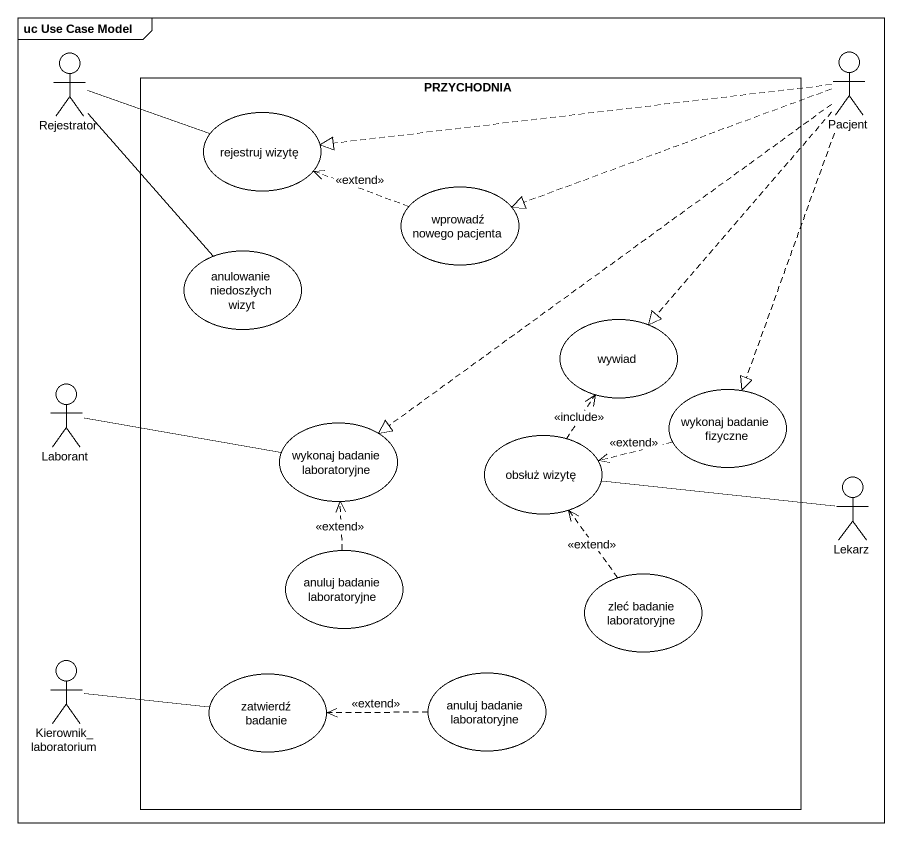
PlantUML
@startuml
mainframe uc Use Case Model
actor Rejestrator
rectangle PRZYCHODNIA {
  usecase "rejestruj wizytę" as rejestruj_wizytę
  usecase "wprowadź nowego pacjenta" as wprowadź_nowego_pacjenta
  usecase "anulowanie niedoszłych wizyt" as anulowanie_niedoszłych_wizyt
  usecase wywiad
  usecase "wykonaj badanie fizyczne" as wykonaj_badanie_fizyczne
  usecase "wykonaj badanie laboratoryjne" as wykonaj_badanie
  usecase "obsłuż wizytę" as obsłuż_wizytę
  usecase "anuluj badanie laboratoryjne" as anuluj_badanie_laboratoryjne
  usecase "zleć badanie laboratoryjne" as zleć_badanie_laboratoryjne
  usecase "zatwierdź badanie" as zatwierdź_badanie
  usecase "anuluj badanie laboratoryjne" as anuluj_badanie_laboratoryjne_2
}
actor Pacjent
actor Laborant
actor Lekarz
actor Kierownik_laboratorium
Rejestrator -right- rejestruj_wizytę
Rejestrator -- anulowanie_niedoszłych_wizyt
Pacjent .left.|> rejestruj_wizytę
Pacjent .left.|> wprowadź_nowego_pacjenta
Pacjent ..|> wywiad
Pacjent ..|> wykonaj_badanie_fizyczne
Pacjent ..|> wykonaj_badanie
wprowadź_nowego_pacjenta .left.> rejestruj_wizytę : <<extend>>
Laborant -right- wykonaj_badanie
wykonaj_badanie_fizyczne .left.> obsłuż_wizytę : <<extend>>
obsłuż_wizytę .up.> wywiad : <<include>>
obsłuż_wizytę -right- Lekarz
anuluj_badanie_laboratoryjne .up.> wykonaj_badanie : <<extend>>
zleć_badanie_laboratoryjne .up.> obsłuż_wizytę : <<extend>>
Kierownik_laboratorium -right- zatwierdź_badanie
anuluj_badanie_laboratoryjne_2 .left.> zatwierdź_badanie : <<extend>>
@enduml
